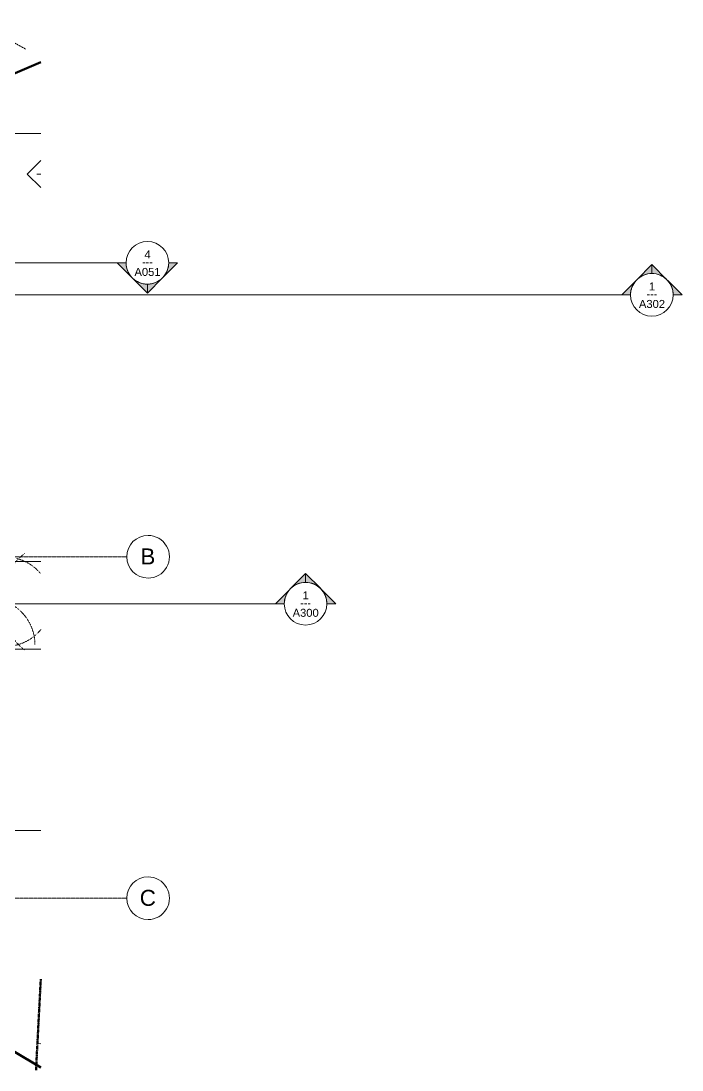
# Model space of a CAD drawing. Header units: inches. Extents: x -3304 to -1623, y 8184 to 9003.
# Drawn here: x -1995 to -1623, y 8338 to 8928 of the extents above; entities that cross this region are included whole.
import ezdxf

# ---------------------------------------------------------------- set-up
doc = ezdxf.new("R2010")
doc.units = ezdxf.units.IN
doc.header["$MEASUREMENT"] = 0
for name, pattern in [('Dash', [0.25, 0.125, -0.125]), ('Double Dash 3_8_', [1, 0.375, -0.125, 0.125, -0.125, 0.125, -0.125]), ('Grid Line 1_2_', [0.875, 0.5, -0.125, 0.125, -0.125])]:
    doc.linetypes.add(name, pattern=pattern)
for name, color, linetype, lineweight in [('A-DETL-GENF', 92, 'Continuous', 9), ('A-DETL-GENF-HDLN', 1, 'Dash', 9), ('C-PROP-LINE', 91, 'Double Dash 3_8_', 158), ('C-TOPO', 7, 'Continuous', 9), ('C-TOPO-MAJR', 7, 'Continuous', 80), ('G-ANNO-SYMB', 111, 'Continuous', 9), ('S-GRID-1', 1, 'Grid Line 1_2_', 9), ('S-GRID-IDEN', 1, 'Continuous', 9)]:
    doc.layers.add(name, color=color, linetype=linetype, lineweight=lineweight)
doc.styles.add('Arial', font='arial.ttf', dxfattribs={"height": 9})
doc.styles.add('Arial_1', font='arial.ttf', dxfattribs={"height": 4.5})
doc.styles.add('Century Gothic_1', font='ufonts.com_century-gothic.ttf', dxfattribs={"height": 4.5})

# ---------------------------------------------------------------- blocks, each defined once
blk = doc.blocks.new('fraser photina 26748 - fraser photina 26748-1770216-FLOOR PLAN - 2ND FLOOR')
at = {"layer": 'A-DETL-GENF-HDLN'}
for p, q in [((8.17, 14.74), (8.17, 29.9)), ((0, 0), (15.03, 27.11)), ((10.08, 18.19), (12.05, 19.33))]:
    blk.add_line(p, q, dxfattribs=at)
blk.add_arc((0, 0), 31, 59.1134, 113.03177, dxfattribs=at)
blk = doc.blocks.new('dwayne 23733 - dwayne 23733-698390-FLOOR PLAN - 2ND FLOOR')
at = {"layer": 'A-DETL-GENF'}
for p, q in [((-8.1, 5.81), (-0.5, 13.4)), ((7.09, 5.81), (-0.5, 13.4)), ((-0.54, 7.92), (-0.54, 8.01)), ((-0.54, 8.01), (-0.54, 7.91)), ((-0.54, 7.66), (-0.54, 7.92)), ((-0.54, 7.91), (-0.54, 7.65)), ((-0.54, 7.26), (-0.54, 7.66)), ((-0.54, 7.65), (-0.54, 7.26)), ((-0.54, 5.81), (-0.54, 7.26)), ((-0.54, 7.26), (-0.54, 6.78)), ((-0.54, 6.78), (-0.54, 6.24)), ((-0.54, 6.24), (-0.54, 5.81))]:
    blk.add_line(p, q, dxfattribs=at)
blk = doc.blocks.new('fountain grass 26747 - fountain grass 26747-1778495-FLOOR PLAN - 2ND FLOOR')
at = {"layer": 'A-DETL-GENF-HDLN'}
for centre, radius, start, end in [((0, 0), 25, 92.90737, 141.37947), ((10.02, 24.25), 26.24, 180.45341, 247.54659), ((-25.61, 5.7), 26.24, 16.19511, 54.54659), ((0, 0), 25, 218.62053, 256.68217), ((-25.61, -5.7), 26.24, 305.45341, 322.01118)]:
    blk.add_arc(centre, radius, start, end, dxfattribs=at)
blk = doc.blocks.new('Family - ___-1399760-FLOOR PLAN - 2ND FLOOR')
at = {"layer": 'C-PROP-LINE'}
blk.add_line((8337.96, 1986.53), (8389.12, 1983.85), dxfattribs=at)
blk = doc.blocks.new('Grid - Grid Head - Circle-50561-FLOOR PLAN - 2ND FLOOR')
at = {"layer": 'S-GRID-IDEN'}
for start, end in [(360, 180), (180, 360)]:
    blk.add_arc((0, 0), 0.25, start, end, dxfattribs=at)
blk = doc.blocks.new('Section - Section Head - Filled-22785-FLOOR PLAN - 2ND FLOOR')
at = {"layer": 'G-ANNO-SYMB'}
h = blk.add_hatch(color=256, dxfattribs=at)
edge = h.paths.add_edge_path(flags=0)
edge.add_line((-0.427, 0.177), (-0.25, 0.354))
edge.add_line((-0.25, 0.354), (-0.25, 0.25))
edge.add_arc((-0.25, 0), 0.25, 90, 135)
h = blk.add_hatch(color=256, dxfattribs=at)
edge = h.paths.add_edge_path(flags=0)
edge.add_arc((-0.25, 0), 0.25, 45, 90)
edge.add_line((-0.25, 0.25), (-0.25, 0.354))
edge.add_line((-0.25, 0.354), (-0.073, 0.177))
h = blk.add_hatch(color=256, dxfattribs=at)
edge = h.paths.add_edge_path(flags=0)
edge.add_arc((-0.25, 0), 0.25, 137.9216, 180)
edge.add_line((-0.5, 0), (-0.604, 0))
edge.add_line((-0.604, 0), (-0.436, 0.168))
h = blk.add_hatch(color=256, dxfattribs=at)
edge = h.paths.add_edge_path(flags=0)
edge.add_line((-0.064, 0.168), (0.104, 0))
edge.add_line((0.104, 0), (0, 0))
edge.add_arc((-0.25, 0), 0.25, 0, 42.0784)
for p, q in [((-0.25, 0.354), (-0.427, 0.177)), ((-0.25, 0.25), (-0.25, 0.354)), ((-0.073, 0.177), (-0.25, 0.354)), ((-0.25, 0.354), (-0.25, 0.25)), ((-0.436, 0.168), (-0.604, 0)), ((0.104, 0), (-0.064, 0.168)), ((-0.604, 0), (-0.5, 0)), ((0, 0), (0.104, 0))]:
    blk.add_line(p, q, dxfattribs=at)
for start, end in [(360, 180), (90, 135), (45, 90), (137.9216, 180), (0, 42.0784), (180, 360)]:
    blk.add_arc((-0.25, 0), 0.25, start, end, dxfattribs=at)

msp = doc.modelspace()

# ---------------------------------------------------------------- linework, layer by layer
at = {"layer": 'C-TOPO'}
for p, q in [((-2006.7453, 8864.56934), (-1983.85241, 8864.56934)), ((-1983.85241, 8864.56934), (-2006.7453, 8864.56934)), ((-1983.85241, 8623.81934), (-2016.33668, 8623.81934)), ((-2016.33668, 8623.81934), (-1983.85241, 8623.81934)), ((-2039.7984, 8574.56909), (-1993.95026, 8574.56909)), ((-1993.95026, 8574.56909), (-2039.7984, 8574.56909)), ((-1993.95026, 8574.56909), (-1983.85241, 8574.56909)), ((-1983.85241, 8574.56909), (-1993.95026, 8574.56909)), ((-1983.85241, 8472.56909), (-2029.9671, 8472.56909)), ((-1983.85241, 8472.56909), (-2029.9671, 8472.56909)), ((-1984.1001, 8384.38623), (-1983.85241, 8389.12502)), ((-1983.85241, 8389.12502), (-1984.1001, 8384.38623)), ((-1985.17346, 8363.84912), (-1984.1001, 8384.38623)), ((-1984.1001, 8384.38623), (-1985.17346, 8363.84912)), ((-1985.74988, 8352.81885), (-1985.17346, 8363.84912)), ((-1985.17346, 8363.84912), (-1985.74988, 8352.81885)), ((-1983.85241, 8352.63805), (-1985.74988, 8352.81885)), ((-1985.74988, 8352.81885), (-1983.85241, 8352.63805))]:
    msp.add_line(p, q, dxfattribs=at)
at = {"layer": 'C-TOPO-MAJR', "flags": 128}
for points in [[(-2042.57332, 8883.174), (-2034.30357, 8883.17709), (-1983.85241, 8904.62804)], [(-1983.85241, 8339.38635), (-1999.20806, 8348.60577), (-2006.27457, 8352.71027)]]:
    msp.add_lwpolyline(points, dxfattribs=at)
at = {"layer": 'G-ANNO-SYMB'}
for p, q in [((-1935.85417, 8791.84586), (-2071.7658, 8791.84586)), ((-3275.15078, 8773.84586), (-1651.95307, 8773.84586)), ((-3275.15078, 8600.16698), (-1846.83602, 8600.16698))]:
    msp.add_line(p, q, dxfattribs=at)
at = {"layer": 'S-GRID-1'}
for p, q in [((-3194.57025, 8626.56938), (-1935.47917, 8626.56938)), ((-3194.57025, 8434.56938), (-1935.47917, 8434.56938))]:
    msp.add_line(p, q, dxfattribs=at)

# ---------------------------------------------------------------- block references
at = {"layer": 'A-DETL-GENF'}
for name, p, rotation in [('fraser photina 26748 - fraser photina 26748-1770216-FLOOR PLAN - 2ND FLOOR', (-1992.1946, 8911.92522), 89.9999999999999), ('dwayne 23733 - dwayne 23733-698390-FLOOR PLAN - 2ND FLOOR', (-1978.04519, 8842.24551), 89.9999999999999), ('fountain grass 26747 - fountain grass 26747-1778495-FLOOR PLAN - 2ND FLOOR', (-2003.3292, 8601.26894), 180)]:
    msp.add_blockref(name, p, dxfattribs=dict(at, rotation=rotation))
at = {"layer": 'C-PROP-LINE', "rotation": 89.9999999999999}
msp.add_blockref('Family - ___-1399760-FLOOR PLAN - 2ND FLOOR', (0, 0), dxfattribs=at)
at = {"layer": 'G-ANNO-SYMB', "xscale": 47.99999999999997, "yscale": 47.99999999999997, "zscale": 47.99999999999997, "rotation": 180}
msp.add_blockref('Section - Section Head - Filled-22785-FLOOR PLAN - 2ND FLOOR', (-1935.85417, 8791.84586), dxfattribs=at)
at = {"layer": 'G-ANNO-SYMB', "extrusion": (0, 0, -1), "xscale": 47.99999999999997, "yscale": 47.99999999999997, "zscale": 47.99999999999997}
for p in [(1651.95307, 8773.84586), (1846.83602, 8600.16698)]:
    msp.add_blockref('Section - Section Head - Filled-22785-FLOOR PLAN - 2ND FLOOR', p, dxfattribs=at)
at = {"layer": 'S-GRID-IDEN', "xscale": 47.99999999999997, "yscale": 47.99999999999997, "zscale": 47.99999999999997, "rotation": 269.9999999999995}
for p in [(-1923.47917, 8626.56938), (-1923.47917, 8434.56938)]:
    msp.add_blockref('Grid - Grid Head - Circle-50561-FLOOR PLAN - 2ND FLOOR', p, dxfattribs=at)

# ---------------------------------------------------------------- texts
at = {"layer": 'G-ANNO-SYMB', "char_height": 4.5, "attachment_point": 1}
for s, insert, width, style in [('4', (-1925.51466, 8798.80018), 4.242, 'Arial_1'), ('---', (-1926.84032, 8794.54683), 7.7265, 'Century Gothic_1'), ('A051', (-1931.13671, 8788.98206), 17.877, 'Arial_1'), ('1', (-1641.61356, 8780.80018), 4.242, 'Arial_1'), ('---', (-1642.93921, 8776.54683), 7.7265, 'Century Gothic_1'), ('A302', (-1647.2356, 8770.98206), 17.877, 'Arial_1'), ('1', (-1836.49651, 8607.1213), 4.242, 'Arial_1'), ('A300', (-1842.11855, 8597.30318), 17.877, 'Arial_1'), ('---', (-1837.82216, 8602.86796), 7.7265, 'Century Gothic_1')]:
    msp.add_mtext(s, dxfattribs=dict(at, insert=insert, width=width, style=style))
at = {"layer": 'S-GRID-IDEN', "char_height": 9, "attachment_point": 1, "style": 'Arial'}
for s, insert, width in [('B', (-1927.77989, 8631.2644), 10.1505), ('C', (-1928.15784, 8439.2644), 11.0595)]:
    msp.add_mtext(s, dxfattribs=dict(at, insert=insert, width=width))

doc.saveas('drawing.dxf')
